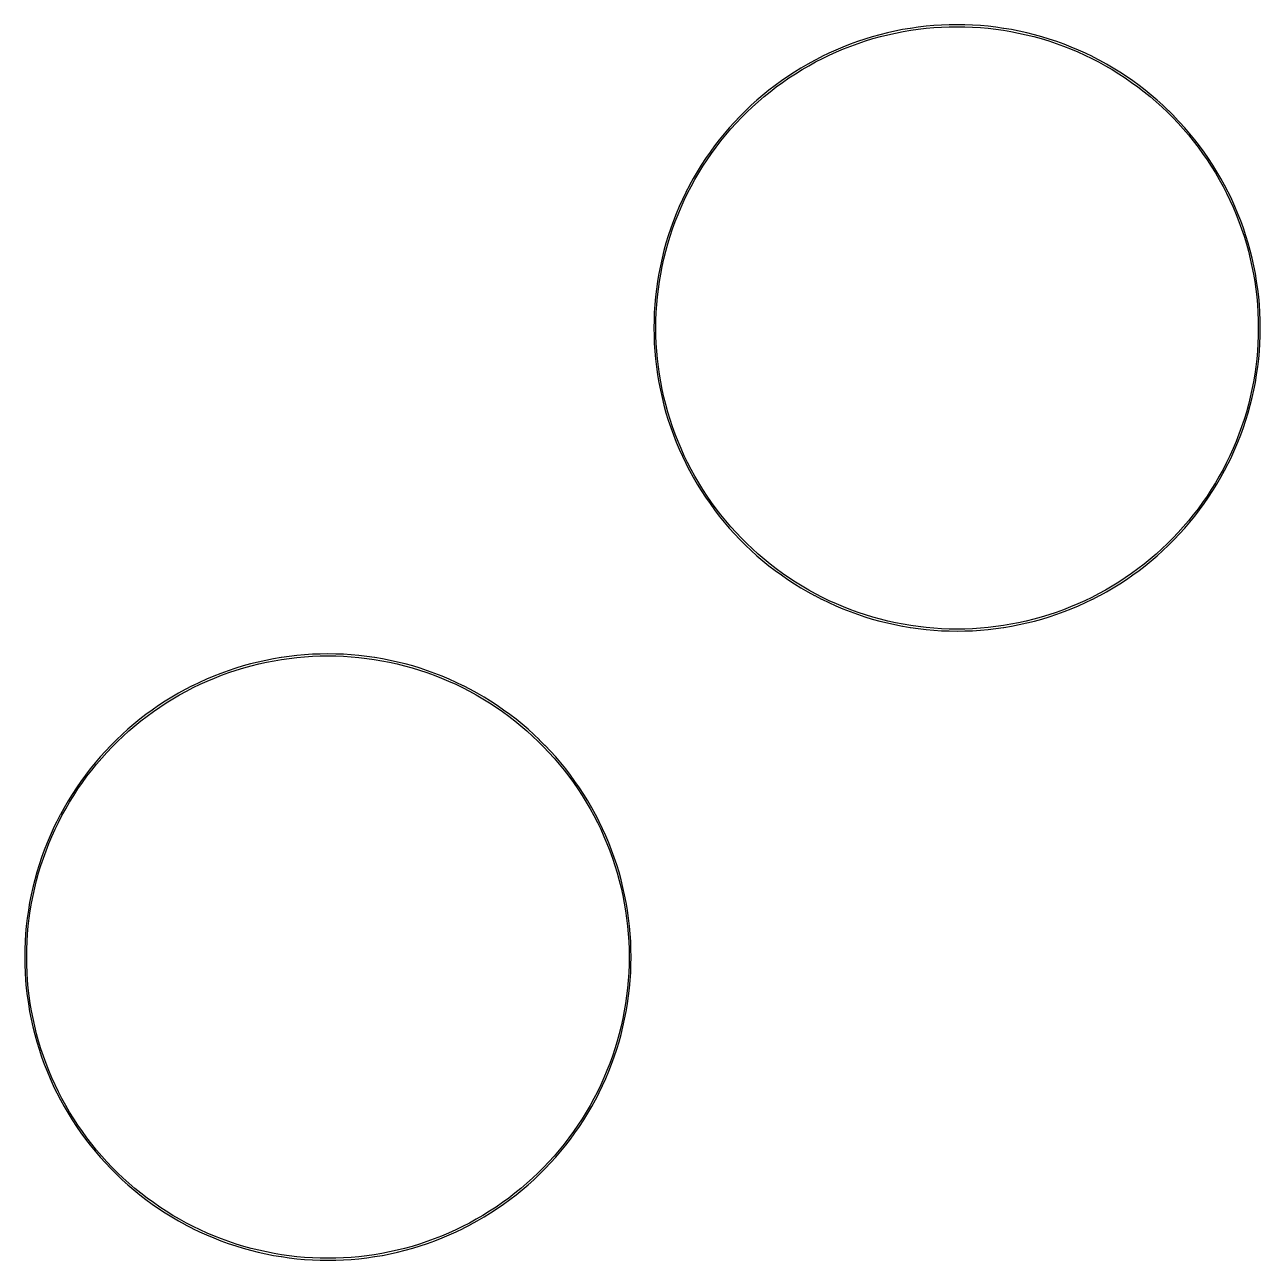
# Model space of a CAD drawing. Extents: x 5 to 45, y 9 to 138.
# Drawn here: x 25.06 to 31.3, y 53.65 to 59.88 of the extents above; entities that cross this region are included whole.
import ezdxf

# ---------------------------------------------------------------- set-up
doc = ezdxf.new("R2010")
doc.units = 0

msp = doc.modelspace()

# ---------------------------------------------------------------- linework, layer by layer
at = {"color": 34, "true_color": 0x008000}
for points in [[(29.72612, 59.88342, 0), (29.68701, 59.88189, 0), (29.64789, 59.87935, 0), (29.60877, 59.8758, 0), (29.56966, 59.87122, 0), (29.5308, 59.86564, 0), (29.52927, 59.86539, 0), (29.49066, 59.85904, 0), (29.45205, 59.85142, 0), (29.4137, 59.84279, 0), (29.3756, 59.83339, 0), (29.33775, 59.82298, 0), (29.30016, 59.81155, 0), (29.26282, 59.7991, 0), (29.22599, 59.78564, 0), (29.18941, 59.77141, 0), (29.15335, 59.75617, 0), (29.11753, 59.73992, 0), (29.08223, 59.7229, 0), (29.08085, 59.7222, 0), (29.04579, 59.70416, 0), (29.0115, 59.68511, 0), (28.97747, 59.6653, 0), (28.94419, 59.64473, 0), (28.91117, 59.62314, 0), (28.87892, 59.60078, 0), (28.84717, 59.57767, 0), (28.81618, 59.55379, 0), (28.7857, 59.5289, 0), (28.75573, 59.5035, 0), (28.72677, 59.47709, 0), (28.69832, 59.45016, 0), (28.66929, 59.42113, 0), (28.64236, 59.39268, 0), (28.61595, 59.36372, 0), (28.59055, 59.33375, 0), (28.56565, 59.30327, 0), (28.54178, 59.27228, 0), (28.51866, 59.24053, 0), (28.49631, 59.20827, 0), (28.47472, 59.17525, 0), (28.45415, 59.14198, 0), (28.43434, 59.10794, 0), (28.41529, 59.07365, 0), (28.41458, 59.07227, 0), (28.39725, 59.0386, 0), (28.39655, 59.03722, 0), (28.37953, 59.00192, 0), (28.36327, 58.9661, 0), (28.34803, 58.93003, 0), (28.33381, 58.89346, 0), (28.32035, 58.85663, 0), (28.3079, 58.81929, 0), (28.29647, 58.7817, 0), (28.28606, 58.74385, 0), (28.27666, 58.70575, 0), (28.26802, 58.6674, 0), (28.2604, 58.62879, 0), (28.25405, 58.59018, 0), (28.25381, 58.58865, 0), (28.24822, 58.54979, 0), (28.24365, 58.51067, 0), (28.2401, 58.47156, 0), (28.23756, 58.43244, 0), (28.23603, 58.39333, 0), (28.23552, 58.35396, 0), (28.23603, 58.31459, 0), (28.23756, 58.27547, 0), (28.2401, 58.23635, 0), (28.24365, 58.19724, 0), (28.24822, 58.15812, 0), (28.25381, 58.11926, 0), (28.25405, 58.11773, 0), (28.2604, 58.07912, 0), (28.26802, 58.04051, 0), (28.27666, 58.00216, 0), (28.28606, 57.96406, 0), (28.29647, 57.92621, 0), (28.3079, 57.88862, 0), (28.32035, 57.85128, 0), (28.33381, 57.81445, 0), (28.34803, 57.77788, 0), (28.36327, 57.74181, 0), (28.37953, 57.70599, 0), (28.39655, 57.67069, 0), (28.39725, 57.66931, 0), (28.41529, 57.63426, 0), (28.43434, 57.59997, 0), (28.45415, 57.56593, 0), (28.47472, 57.53266, 0), (28.49631, 57.49964, 0), (28.51866, 57.46738, 0), (28.54178, 57.43563, 0), (28.56565, 57.40464, 0), (28.59055, 57.37416, 0), (28.61595, 57.34419, 0), (28.64236, 57.31523, 0), (28.66929, 57.28678, 0), (28.69832, 57.25775, 0), (28.72677, 57.23082, 0), (28.75573, 57.20441, 0), (28.7857, 57.17901, 0), (28.81618, 57.15412, 0), (28.84717, 57.13024, 0), (28.87892, 57.10713, 0), (28.91117, 57.08477, 0), (28.94419, 57.06318, 0), (28.97747, 57.04261, 0), (29.0115, 57.0228, 0), (29.04579, 57.00375, 0), (29.04717, 57.00304, 0), (29.08085, 56.98571, 0), (29.08223, 56.98501, 0), (29.11753, 56.96799, 0), (29.15335, 56.95174, 0), (29.18941, 56.9365, 0), (29.22599, 56.92227, 0), (29.26282, 56.90881, 0), (29.30016, 56.89636, 0), (29.33775, 56.88493, 0), (29.3756, 56.87452, 0), (29.4137, 56.86512, 0), (29.45205, 56.85649, 0), (29.49066, 56.84887, 0), (29.49133, 56.84876, 0), (29.52927, 56.84252, 0), (29.5308, 56.84227, 0), (29.56966, 56.83669, 0), (29.60877, 56.83211, 0), (29.64789, 56.82856, 0), (29.68701, 56.82602, 0), (29.72612, 56.82449, 0), (29.76549, 56.82399, 0), (29.80486, 56.82449, 0), (29.84398, 56.82602, 0), (29.8831, 56.82856, 0), (29.92221, 56.83211, 0), (29.96133, 56.83669, 0), (30.00019, 56.84227, 0), (30.00172, 56.84252, 0), (30.03966, 56.84876, 0), (30.04033, 56.84887, 0), (30.07894, 56.85649, 0), (30.11729, 56.86512, 0), (30.15539, 56.87452, 0), (30.19324, 56.88493, 0), (30.23083, 56.89636, 0), (30.26817, 56.90881, 0), (30.305, 56.92227, 0), (30.34157, 56.9365, 0), (30.37764, 56.95174, 0), (30.41345, 56.96799, 0), (30.44876, 56.98501, 0), (30.45014, 56.98571, 0), (30.48381, 57.00304, 0), (30.48519, 57.00375, 0), (30.51948, 57.0228, 0), (30.55352, 57.04261, 0), (30.58679, 57.06318, 0), (30.61981, 57.08477, 0), (30.65207, 57.10713, 0), (30.68382, 57.13024, 0), (30.71481, 57.15412, 0), (30.74529, 57.17901, 0), (30.77526, 57.20441, 0), (30.80422, 57.23082, 0), (30.83266, 57.25775, 0), (30.83376, 57.25884, 0), (30.8617, 57.28678, 0), (30.88862, 57.31523, 0), (30.91504, 57.34419, 0), (30.94044, 57.37416, 0), (30.96533, 57.40464, 0), (30.98921, 57.43563, 0), (31.01232, 57.46738, 0), (31.03467, 57.49964, 0), (31.05626, 57.53266, 0), (31.07684, 57.56593, 0), (31.09665, 57.59997, 0), (31.1157, 57.63426, 0), (31.13373, 57.66931, 0), (31.13444, 57.67069, 0), (31.15146, 57.70599, 0), (31.16771, 57.74181, 0), (31.18295, 57.77788, 0), (31.19718, 57.81445, 0), (31.21064, 57.85128, 0), (31.22308, 57.88862, 0), (31.23451, 57.92621, 0), (31.24493, 57.96406, 0), (31.25433, 58.00216, 0), (31.26296, 58.04051, 0), (31.27058, 58.07912, 0), (31.27693, 58.11773, 0), (31.27717, 58.11926, 0), (31.28276, 58.15812, 0), (31.28733, 58.19724, 0), (31.29089, 58.23635, 0), (31.29343, 58.27547, 0), (31.29495, 58.31459, 0), (31.29546, 58.35396, 0), (31.29495, 58.39333, 0), (31.29343, 58.43244, 0), (31.29089, 58.47156, 0), (31.28733, 58.51067, 0), (31.28276, 58.54979, 0), (31.27717, 58.58865, 0), (31.27693, 58.59018, 0), (31.27058, 58.62879, 0), (31.26296, 58.6674, 0), (31.25433, 58.70575, 0), (31.24493, 58.74385, 0), (31.23451, 58.7817, 0), (31.22308, 58.81929, 0), (31.21064, 58.85663, 0), (31.19718, 58.89346, 0), (31.18295, 58.93003, 0), (31.16771, 58.9661, 0), (31.15146, 59.00192, 0), (31.13444, 59.03722, 0), (31.13373, 59.0386, 0), (31.1157, 59.07365, 0), (31.09665, 59.10794, 0), (31.07684, 59.14198, 0), (31.05626, 59.17525, 0), (31.03467, 59.20827, 0), (31.01232, 59.24053, 0), (30.98921, 59.27228, 0), (30.96533, 59.30327, 0), (30.94044, 59.33375, 0), (30.91504, 59.36372, 0), (30.88862, 59.39268, 0), (30.8617, 59.42113, 0), (30.8606, 59.42222, 0), (30.83377, 59.44905, 0), (30.83376, 59.44907, 0), (30.83266, 59.45016, 0), (30.80422, 59.47709, 0), (30.77526, 59.5035, 0), (30.74529, 59.5289, 0), (30.71481, 59.55379, 0), (30.68382, 59.57767, 0), (30.65207, 59.60078, 0), (30.61981, 59.62314, 0), (30.58679, 59.64473, 0), (30.55352, 59.6653, 0), (30.51948, 59.68511, 0), (30.48519, 59.70416, 0), (30.45014, 59.7222, 0), (30.44876, 59.7229, 0), (30.41345, 59.73992, 0), (30.37764, 59.75617, 0), (30.34157, 59.77141, 0), (30.305, 59.78564, 0), (30.26817, 59.7991, 0), (30.23083, 59.81155, 0), (30.19324, 59.82298, 0), (30.15539, 59.83339, 0), (30.11729, 59.84279, 0), (30.07894, 59.85142, 0), (30.04033, 59.85904, 0), (30.00172, 59.86539, 0), (30.00019, 59.86564, 0), (29.96133, 59.87122, 0), (29.92221, 59.8758, 0), (29.8831, 59.87935, 0), (29.84398, 59.88189, 0), (29.80486, 59.88342, 0), (29.76549, 59.88392, 0), (29.72612, 59.88342, 0)], [(29.84398, 56.83592, 0), (29.80486, 56.8344, 0), (29.76549, 56.83389, 0), (29.72612, 56.8344, 0), (29.68701, 56.83592, 0), (29.64789, 56.83846, 0), (29.60877, 56.84202, 0), (29.56966, 56.84659, 0), (29.53136, 56.8521, 0), (29.49372, 56.85829, 0), (29.45511, 56.86591, 0), (29.41676, 56.87454, 0), (29.37866, 56.88394, 0), (29.34081, 56.89436, 0), (29.30322, 56.90579, 0), (29.26588, 56.91823, 0), (29.22905, 56.93169, 0), (29.19248, 56.94592, 0), (29.15641, 56.96116, 0), (29.12059, 56.97741, 0), (29.0856, 56.99428, 0), (29.05162, 57.01176, 0), (29.01733, 57.03081, 0), (28.98329, 57.05062, 0), (28.95002, 57.0712, 0), (28.917, 57.09279, 0), (28.88474, 57.11514, 0), (28.85299, 57.13825, 0), (28.822, 57.16213, 0), (28.79152, 57.18702, 0), (28.76155, 57.21242, 0), (28.73259, 57.23884, 0), (28.70433, 57.26558, 0), (28.6773, 57.29261, 0), (28.65038, 57.32105, 0), (28.62396, 57.35001, 0), (28.59856, 57.37998, 0), (28.57367, 57.41046, 0), (28.54979, 57.44145, 0), (28.52668, 57.4732, 0), (28.50433, 57.50546, 0), (28.48274, 57.53848, 0), (28.46216, 57.57175, 0), (28.44235, 57.60579, 0), (28.4233, 57.64008, 0), (28.40582, 57.67406, 0), (28.38895, 57.70906, 0), (28.3727, 57.74487, 0), (28.35746, 57.78094, 0), (28.34323, 57.81751, 0), (28.32977, 57.85434, 0), (28.31732, 57.89168, 0), (28.30589, 57.92927, 0), (28.29548, 57.96712, 0), (28.28608, 58.00522, 0), (28.27745, 58.04357, 0), (28.26983, 58.08218, 0), (28.26364, 58.11982, 0), (28.25813, 58.15812, 0), (28.25356, 58.19724, 0), (28.25, 58.23635, 0), (28.24746, 58.27547, 0), (28.24594, 58.31459, 0), (28.24543, 58.35396, 0), (28.24594, 58.39333, 0), (28.24746, 58.43244, 0), (28.25, 58.47156, 0), (28.25356, 58.51067, 0), (28.25813, 58.54979, 0), (28.26364, 58.58809, 0), (28.26983, 58.62573, 0), (28.27745, 58.66434, 0), (28.28608, 58.70269, 0), (28.29548, 58.74079, 0), (28.30589, 58.77864, 0), (28.31732, 58.81623, 0), (28.32977, 58.85357, 0), (28.34323, 58.8904, 0), (28.35746, 58.92697, 0), (28.3727, 58.96304, 0), (28.38895, 58.99885, 0), (28.40582, 59.03385, 0), (28.4233, 59.06783, 0), (28.44235, 59.10212, 0), (28.46216, 59.13616, 0), (28.48274, 59.16943, 0), (28.50433, 59.20245, 0), (28.52668, 59.23471, 0), (28.54979, 59.26646, 0), (28.57367, 59.29745, 0), (28.59856, 59.32793, 0), (28.62396, 59.3579, 0), (28.65038, 59.38686, 0), (28.6773, 59.4153, 0), (28.67731, 59.41532, 0), (28.70414, 59.44215, 0), (28.73259, 59.46907, 0), (28.76155, 59.49549, 0), (28.79152, 59.52089, 0), (28.822, 59.54578, 0), (28.85299, 59.56966, 0), (28.88474, 59.59277, 0), (28.917, 59.61512, 0), (28.95002, 59.63671, 0), (28.98329, 59.65729, 0), (29.01733, 59.6771, 0), (29.05162, 59.69615, 0), (29.0856, 59.71363, 0), (29.12059, 59.7305, 0), (29.15641, 59.74675, 0), (29.19248, 59.76199, 0), (29.22905, 59.77622, 0), (29.26588, 59.78968, 0), (29.30322, 59.80212, 0), (29.34081, 59.81355, 0), (29.37866, 59.82397, 0), (29.41676, 59.83337, 0), (29.45511, 59.842, 0), (29.49372, 59.84962, 0), (29.53136, 59.85581, 0), (29.56966, 59.86132, 0), (29.60877, 59.86589, 0), (29.64789, 59.86945, 0), (29.68701, 59.87199, 0), (29.72612, 59.87351, 0), (29.76549, 59.87402, 0), (29.80486, 59.87351, 0), (29.84398, 59.87199, 0), (29.8831, 59.86945, 0), (29.92221, 59.86589, 0), (29.96133, 59.86132, 0), (29.99963, 59.85581, 0), (30.03727, 59.84962, 0), (30.07587, 59.842, 0), (30.11423, 59.83337, 0), (30.15233, 59.82397, 0), (30.19017, 59.81355, 0), (30.22777, 59.80212, 0), (30.2651, 59.78968, 0), (30.30193, 59.77622, 0), (30.33851, 59.76199, 0), (30.37458, 59.74675, 0), (30.41039, 59.7305, 0), (30.44539, 59.71363, 0), (30.47937, 59.69615, 0), (30.51366, 59.6771, 0), (30.5477, 59.65729, 0), (30.58097, 59.63671, 0), (30.61399, 59.61512, 0), (30.64625, 59.59277, 0), (30.678, 59.56966, 0), (30.70899, 59.54578, 0), (30.73947, 59.52089, 0), (30.76944, 59.49549, 0), (30.79839, 59.46907, 0), (30.82684, 59.44215, 0), (30.85369, 59.4153, 0), (30.88061, 59.38686, 0), (30.90703, 59.3579, 0), (30.93243, 59.32793, 0), (30.95732, 59.29745, 0), (30.98119, 59.26646, 0), (31.00431, 59.23471, 0), (31.02666, 59.20245, 0), (31.04825, 59.16943, 0), (31.06882, 59.13616, 0), (31.08864, 59.10212, 0), (31.10769, 59.06783, 0), (31.12517, 59.03386, 0), (31.14203, 58.99885, 0), (31.15829, 58.96304, 0), (31.17353, 58.92697, 0), (31.18775, 58.8904, 0), (31.20122, 58.85357, 0), (31.21366, 58.81623, 0), (31.22509, 58.77864, 0), (31.23551, 58.74079, 0), (31.2449, 58.70269, 0), (31.25354, 58.66434, 0), (31.26116, 58.62573, 0), (31.26735, 58.58809, 0), (31.27286, 58.54979, 0), (31.27743, 58.51067, 0), (31.28098, 58.47156, 0), (31.28352, 58.43244, 0), (31.28505, 58.39333, 0), (31.28556, 58.35396, 0), (31.28505, 58.31459, 0), (31.28352, 58.27547, 0), (31.28098, 58.23635, 0), (31.27743, 58.19724, 0), (31.27286, 58.15812, 0), (31.26735, 58.11982, 0), (31.26116, 58.08218, 0), (31.25354, 58.04357, 0), (31.2449, 58.00522, 0), (31.23551, 57.96712, 0), (31.22509, 57.92927, 0), (31.21366, 57.89168, 0), (31.20122, 57.85434, 0), (31.18775, 57.81751, 0), (31.17353, 57.78094, 0), (31.15829, 57.74487, 0), (31.14203, 57.70906, 0), (31.12517, 57.67405, 0), (31.10769, 57.64008, 0), (31.08864, 57.60579, 0), (31.06882, 57.57175, 0), (31.04825, 57.53848, 0), (31.02666, 57.50546, 0), (31.00431, 57.4732, 0), (30.98119, 57.44145, 0), (30.95732, 57.41046, 0), (30.93243, 57.37998, 0), (30.90703, 57.35001, 0), (30.88061, 57.32105, 0), (30.85369, 57.29261, 0), (30.82684, 57.26576, 0), (30.79839, 57.23884, 0), (30.76944, 57.21242, 0), (30.73947, 57.18702, 0), (30.70899, 57.16213, 0), (30.678, 57.13825, 0), (30.64625, 57.11514, 0), (30.61399, 57.09279, 0), (30.58097, 57.0712, 0), (30.5477, 57.05062, 0), (30.51366, 57.03081, 0), (30.47937, 57.01176, 0), (30.44539, 56.99428, 0), (30.41039, 56.97741, 0), (30.37458, 56.96116, 0), (30.33851, 56.94592, 0), (30.30193, 56.93169, 0), (30.2651, 56.91823, 0), (30.22777, 56.90579, 0), (30.19017, 56.89436, 0), (30.15233, 56.88394, 0), (30.11423, 56.87454, 0), (30.07587, 56.86591, 0), (30.03727, 56.85829, 0), (29.99963, 56.8521, 0), (29.96133, 56.84659, 0), (29.92221, 56.84202, 0), (29.8831, 56.83846, 0), (29.84398, 56.83592, 0)], [(26.55112, 56.70842, 0), (26.51201, 56.70689, 0), (26.47289, 56.70435, 0), (26.43378, 56.7008, 0), (26.39466, 56.69622, 0), (26.3558, 56.69064, 0), (26.35427, 56.69039, 0), (26.31566, 56.68404, 0), (26.27705, 56.67642, 0), (26.2387, 56.66779, 0), (26.2006, 56.65839, 0), (26.16275, 56.64798, 0), (26.12516, 56.63655, 0), (26.08782, 56.6241, 0), (26.05099, 56.61064, 0), (26.01441, 56.59641, 0), (25.97835, 56.58117, 0), (25.94253, 56.56492, 0), (25.90723, 56.5479, 0), (25.90585, 56.5472, 0), (25.87079, 56.52916, 0), (25.8365, 56.51011, 0), (25.80247, 56.4903, 0), (25.76919, 56.46973, 0), (25.73617, 56.44814, 0), (25.70392, 56.42578, 0), (25.67217, 56.40267, 0), (25.64118, 56.37879, 0), (25.6107, 56.3539, 0), (25.58073, 56.3285, 0), (25.55177, 56.30209, 0), (25.52332, 56.27516, 0), (25.49429, 56.24613, 0), (25.46736, 56.21768, 0), (25.44095, 56.18872, 0), (25.41555, 56.15875, 0), (25.39065, 56.12827, 0), (25.36678, 56.09728, 0), (25.34366, 56.06553, 0), (25.32131, 56.03327, 0), (25.29972, 56.00025, 0), (25.27915, 55.96698, 0), (25.25934, 55.93294, 0), (25.24029, 55.89865, 0), (25.23958, 55.89727, 0), (25.22225, 55.8636, 0), (25.22155, 55.86222, 0), (25.20453, 55.82692, 0), (25.18827, 55.7911, 0), (25.17303, 55.75503, 0), (25.15881, 55.71846, 0), (25.14535, 55.68163, 0), (25.1329, 55.64429, 0), (25.12147, 55.6067, 0), (25.11106, 55.56885, 0), (25.10166, 55.53075, 0), (25.09302, 55.4924, 0), (25.0854, 55.45379, 0), (25.07905, 55.41518, 0), (25.07881, 55.41365, 0), (25.07322, 55.37479, 0), (25.06865, 55.33567, 0), (25.0651, 55.29656, 0), (25.06256, 55.25744, 0), (25.06103, 55.21833, 0), (25.06052, 55.17896, 0), (25.06103, 55.13959, 0), (25.06256, 55.10047, 0), (25.0651, 55.06135, 0), (25.06865, 55.02224, 0), (25.07322, 54.98312, 0), (25.07881, 54.94426, 0), (25.07905, 54.94273, 0), (25.0854, 54.90412, 0), (25.09302, 54.86551, 0), (25.10166, 54.82716, 0), (25.11106, 54.78906, 0), (25.12147, 54.75121, 0), (25.1329, 54.71362, 0), (25.14535, 54.67628, 0), (25.15881, 54.63945, 0), (25.17303, 54.60288, 0), (25.18827, 54.56681, 0), (25.20453, 54.53099, 0), (25.22155, 54.49569, 0), (25.22225, 54.49431, 0), (25.24029, 54.45926, 0), (25.25934, 54.42497, 0), (25.27915, 54.39093, 0), (25.29972, 54.35766, 0), (25.32131, 54.32464, 0), (25.34366, 54.29238, 0), (25.36678, 54.26063, 0), (25.39065, 54.22964, 0), (25.41555, 54.19916, 0), (25.44095, 54.16919, 0), (25.46736, 54.14023, 0), (25.49429, 54.11178, 0), (25.52332, 54.08275, 0), (25.55177, 54.05582, 0), (25.58073, 54.02941, 0), (25.6107, 54.00401, 0), (25.64118, 53.97912, 0), (25.67217, 53.95524, 0), (25.70392, 53.93213, 0), (25.73617, 53.90977, 0), (25.76919, 53.88818, 0), (25.80247, 53.86761, 0), (25.8365, 53.8478, 0), (25.87079, 53.82875, 0), (25.87217, 53.82804, 0), (25.90585, 53.81071, 0), (25.90723, 53.81001, 0), (25.94253, 53.79299, 0), (25.97835, 53.77674, 0), (26.01441, 53.7615, 0), (26.05099, 53.74727, 0), (26.08782, 53.73381, 0), (26.12516, 53.72136, 0), (26.16275, 53.70993, 0), (26.2006, 53.69952, 0), (26.2387, 53.69012, 0), (26.27705, 53.68149, 0), (26.31566, 53.67387, 0), (26.31633, 53.67376, 0), (26.35427, 53.66752, 0), (26.3558, 53.66727, 0), (26.39466, 53.66169, 0), (26.43378, 53.65711, 0), (26.47289, 53.65356, 0), (26.51201, 53.65102, 0), (26.55112, 53.64949, 0), (26.59049, 53.64899, 0), (26.62986, 53.64949, 0), (26.66898, 53.65102, 0), (26.7081, 53.65356, 0), (26.74721, 53.65711, 0), (26.78633, 53.66169, 0), (26.82519, 53.66727, 0), (26.82672, 53.66752, 0), (26.86466, 53.67376, 0), (26.86533, 53.67387, 0), (26.90394, 53.68149, 0), (26.94229, 53.69012, 0), (26.98039, 53.69952, 0), (27.01824, 53.70993, 0), (27.05583, 53.72136, 0), (27.09317, 53.73381, 0), (27.13, 53.74727, 0), (27.16657, 53.7615, 0), (27.20264, 53.77674, 0), (27.23845, 53.79299, 0), (27.27376, 53.81001, 0), (27.27514, 53.81071, 0), (27.30881, 53.82804, 0), (27.31019, 53.82875, 0), (27.34448, 53.8478, 0), (27.37852, 53.86761, 0), (27.41179, 53.88818, 0), (27.44481, 53.90977, 0), (27.47707, 53.93213, 0), (27.50882, 53.95524, 0), (27.53981, 53.97912, 0), (27.57029, 54.00401, 0), (27.60026, 54.02941, 0), (27.62922, 54.05582, 0), (27.65766, 54.08275, 0), (27.65876, 54.08384, 0), (27.6867, 54.11178, 0), (27.71362, 54.14023, 0), (27.74004, 54.16919, 0), (27.76544, 54.19916, 0), (27.79033, 54.22964, 0), (27.81421, 54.26063, 0), (27.83732, 54.29238, 0), (27.85967, 54.32464, 0), (27.88126, 54.35766, 0), (27.90184, 54.39093, 0), (27.92165, 54.42497, 0), (27.9407, 54.45926, 0), (27.95873, 54.49431, 0), (27.95944, 54.49569, 0), (27.97646, 54.53099, 0), (27.99271, 54.56681, 0), (28.00795, 54.60288, 0), (28.02218, 54.63945, 0), (28.03564, 54.67628, 0), (28.04808, 54.71362, 0), (28.05951, 54.75121, 0), (28.06993, 54.78906, 0), (28.07933, 54.82716, 0), (28.08796, 54.86551, 0), (28.09558, 54.90412, 0), (28.10193, 54.94273, 0), (28.10217, 54.94426, 0), (28.10776, 54.98312, 0), (28.11233, 55.02224, 0), (28.11589, 55.06135, 0), (28.11843, 55.10047, 0), (28.11995, 55.13959, 0), (28.12046, 55.17896, 0), (28.11995, 55.21833, 0), (28.11843, 55.25744, 0), (28.11589, 55.29656, 0), (28.11233, 55.33567, 0), (28.10776, 55.37479, 0), (28.10217, 55.41365, 0), (28.10193, 55.41518, 0), (28.09558, 55.45379, 0), (28.08796, 55.4924, 0), (28.07933, 55.53075, 0), (28.06993, 55.56885, 0), (28.05951, 55.6067, 0), (28.04808, 55.64429, 0), (28.03564, 55.68163, 0), (28.02218, 55.71846, 0), (28.00795, 55.75503, 0), (27.99271, 55.7911, 0), (27.97646, 55.82692, 0), (27.95944, 55.86222, 0), (27.95873, 55.8636, 0), (27.9407, 55.89865, 0), (27.92165, 55.93294, 0), (27.90184, 55.96698, 0), (27.88126, 56.00025, 0), (27.85967, 56.03327, 0), (27.83732, 56.06553, 0), (27.81421, 56.09728, 0), (27.79033, 56.12827, 0), (27.76544, 56.15875, 0), (27.74004, 56.18872, 0), (27.71362, 56.21768, 0), (27.6867, 56.24613, 0), (27.6856, 56.24722, 0), (27.65877, 56.27405, 0), (27.65876, 56.27407, 0), (27.65766, 56.27516, 0), (27.62922, 56.30209, 0), (27.60026, 56.3285, 0), (27.57029, 56.3539, 0), (27.53981, 56.37879, 0), (27.50882, 56.40267, 0), (27.47707, 56.42578, 0), (27.44481, 56.44814, 0), (27.41179, 56.46973, 0), (27.37852, 56.4903, 0), (27.34448, 56.51011, 0), (27.31019, 56.52916, 0), (27.27514, 56.5472, 0), (27.27376, 56.5479, 0), (27.23845, 56.56492, 0), (27.20264, 56.58117, 0), (27.16657, 56.59641, 0), (27.13, 56.61064, 0), (27.09317, 56.6241, 0), (27.05583, 56.63655, 0), (27.01824, 56.64798, 0), (26.98039, 56.65839, 0), (26.94229, 56.66779, 0), (26.90394, 56.67642, 0), (26.86533, 56.68404, 0), (26.82672, 56.69039, 0), (26.82519, 56.69064, 0), (26.78633, 56.69622, 0), (26.74721, 56.7008, 0), (26.7081, 56.70435, 0), (26.66898, 56.70689, 0), (26.62986, 56.70842, 0), (26.59049, 56.70892, 0), (26.55112, 56.70842, 0)], [(26.66898, 53.66092, 0), (26.62986, 53.6594, 0), (26.59049, 53.65889, 0), (26.55112, 53.6594, 0), (26.51201, 53.66092, 0), (26.47289, 53.66346, 0), (26.43378, 53.66702, 0), (26.39466, 53.67159, 0), (26.35636, 53.6771, 0), (26.31872, 53.68329, 0), (26.28011, 53.69091, 0), (26.24176, 53.69954, 0), (26.20366, 53.70894, 0), (26.16581, 53.71936, 0), (26.12822, 53.73079, 0), (26.09088, 53.74323, 0), (26.05405, 53.75669, 0), (26.01748, 53.77092, 0), (25.98141, 53.78616, 0), (25.94559, 53.80241, 0), (25.9106, 53.81928, 0), (25.87662, 53.83676, 0), (25.84233, 53.85581, 0), (25.80829, 53.87562, 0), (25.77502, 53.8962, 0), (25.742, 53.91779, 0), (25.70974, 53.94014, 0), (25.67799, 53.96325, 0), (25.647, 53.98713, 0), (25.61652, 54.01202, 0), (25.58655, 54.03742, 0), (25.55759, 54.06384, 0), (25.52933, 54.09058, 0), (25.5023, 54.11761, 0), (25.47538, 54.14605, 0), (25.44896, 54.17501, 0), (25.42356, 54.20498, 0), (25.39867, 54.23546, 0), (25.37479, 54.26645, 0), (25.35168, 54.2982, 0), (25.32933, 54.33046, 0), (25.30774, 54.36348, 0), (25.28716, 54.39675, 0), (25.26735, 54.43079, 0), (25.2483, 54.46508, 0), (25.23082, 54.49906, 0), (25.21395, 54.53406, 0), (25.1977, 54.56987, 0), (25.18246, 54.60594, 0), (25.16823, 54.64251, 0), (25.15477, 54.67934, 0), (25.14232, 54.71668, 0), (25.13089, 54.75427, 0), (25.12048, 54.79212, 0), (25.11108, 54.83022, 0), (25.10245, 54.86857, 0), (25.09483, 54.90718, 0), (25.08864, 54.94482, 0), (25.08313, 54.98312, 0), (25.07856, 55.02224, 0), (25.075, 55.06135, 0), (25.07246, 55.10047, 0), (25.07094, 55.13959, 0), (25.07043, 55.17896, 0), (25.07094, 55.21833, 0), (25.07246, 55.25744, 0), (25.075, 55.29656, 0), (25.07856, 55.33567, 0), (25.08313, 55.37479, 0), (25.08864, 55.41309, 0), (25.09483, 55.45073, 0), (25.10245, 55.48934, 0), (25.11108, 55.52769, 0), (25.12048, 55.56579, 0), (25.13089, 55.60364, 0), (25.14232, 55.64123, 0), (25.15477, 55.67857, 0), (25.16823, 55.7154, 0), (25.18246, 55.75197, 0), (25.1977, 55.78804, 0), (25.21395, 55.82385, 0), (25.23082, 55.85885, 0), (25.2483, 55.89283, 0), (25.26735, 55.92712, 0), (25.28716, 55.96116, 0), (25.30774, 55.99443, 0), (25.32933, 56.02745, 0), (25.35168, 56.05971, 0), (25.37479, 56.09146, 0), (25.39867, 56.12245, 0), (25.42356, 56.15293, 0), (25.44896, 56.1829, 0), (25.47538, 56.21186, 0), (25.5023, 56.2403, 0), (25.50231, 56.24032, 0), (25.52914, 56.26715, 0), (25.55759, 56.29407, 0), (25.58655, 56.32049, 0), (25.61652, 56.34589, 0), (25.647, 56.37078, 0), (25.67799, 56.39466, 0), (25.70974, 56.41777, 0), (25.742, 56.44012, 0), (25.77502, 56.46171, 0), (25.80829, 56.48229, 0), (25.84233, 56.5021, 0), (25.87662, 56.52115, 0), (25.9106, 56.53863, 0), (25.94559, 56.5555, 0), (25.98141, 56.57175, 0), (26.01748, 56.58699, 0), (26.05405, 56.60122, 0), (26.09088, 56.61468, 0), (26.12822, 56.62712, 0), (26.16581, 56.63855, 0), (26.20366, 56.64897, 0), (26.24176, 56.65837, 0), (26.28011, 56.667, 0), (26.31872, 56.67462, 0), (26.35636, 56.68081, 0), (26.39466, 56.68632, 0), (26.43378, 56.69089, 0), (26.47289, 56.69445, 0), (26.51201, 56.69699, 0), (26.55112, 56.69851, 0), (26.59049, 56.69902, 0), (26.62986, 56.69851, 0), (26.66898, 56.69699, 0), (26.7081, 56.69445, 0), (26.74721, 56.69089, 0), (26.78633, 56.68632, 0), (26.82463, 56.68081, 0), (26.86227, 56.67462, 0), (26.90087, 56.667, 0), (26.93923, 56.65837, 0), (26.97733, 56.64897, 0), (27.01517, 56.63855, 0), (27.05277, 56.62712, 0), (27.0901, 56.61468, 0), (27.12693, 56.60122, 0), (27.16351, 56.58699, 0), (27.19958, 56.57175, 0), (27.23539, 56.5555, 0), (27.27039, 56.53863, 0), (27.30437, 56.52115, 0), (27.33866, 56.5021, 0), (27.3727, 56.48229, 0), (27.40597, 56.46171, 0), (27.43899, 56.44012, 0), (27.47125, 56.41777, 0), (27.503, 56.39466, 0), (27.53399, 56.37078, 0), (27.56447, 56.34589, 0), (27.59444, 56.32049, 0), (27.62339, 56.29407, 0), (27.65184, 56.26715, 0), (27.67869, 56.2403, 0), (27.70561, 56.21186, 0), (27.73203, 56.1829, 0), (27.75743, 56.15293, 0), (27.78232, 56.12245, 0), (27.80619, 56.09146, 0), (27.82931, 56.05971, 0), (27.85166, 56.02745, 0), (27.87325, 55.99443, 0), (27.89382, 55.96116, 0), (27.91364, 55.92712, 0), (27.93269, 55.89283, 0), (27.95017, 55.85886, 0), (27.96703, 55.82385, 0), (27.98329, 55.78804, 0), (27.99853, 55.75197, 0), (28.01275, 55.7154, 0), (28.02622, 55.67857, 0), (28.03866, 55.64123, 0), (28.05009, 55.60364, 0), (28.06051, 55.56579, 0), (28.0699, 55.52769, 0), (28.07854, 55.48934, 0), (28.08616, 55.45073, 0), (28.09235, 55.41309, 0), (28.09786, 55.37479, 0), (28.10243, 55.33567, 0), (28.10598, 55.29656, 0), (28.10852, 55.25744, 0), (28.11005, 55.21833, 0), (28.11056, 55.17896, 0), (28.11005, 55.13959, 0), (28.10852, 55.10047, 0), (28.10598, 55.06135, 0), (28.10243, 55.02224, 0), (28.09786, 54.98312, 0), (28.09235, 54.94482, 0), (28.08616, 54.90718, 0), (28.07854, 54.86857, 0), (28.0699, 54.83022, 0), (28.06051, 54.79212, 0), (28.05009, 54.75427, 0), (28.03866, 54.71668, 0), (28.02622, 54.67934, 0), (28.01275, 54.64251, 0), (27.99853, 54.60594, 0), (27.98329, 54.56987, 0), (27.96703, 54.53406, 0), (27.95017, 54.49905, 0), (27.93269, 54.46508, 0), (27.91364, 54.43079, 0), (27.89382, 54.39675, 0), (27.87325, 54.36348, 0), (27.85166, 54.33046, 0), (27.82931, 54.2982, 0), (27.80619, 54.26645, 0), (27.78232, 54.23546, 0), (27.75743, 54.20498, 0), (27.73203, 54.17501, 0), (27.70561, 54.14605, 0), (27.67869, 54.11761, 0), (27.65184, 54.09076, 0), (27.62339, 54.06384, 0), (27.59444, 54.03742, 0), (27.56447, 54.01202, 0), (27.53399, 53.98713, 0), (27.503, 53.96325, 0), (27.47125, 53.94014, 0), (27.43899, 53.91779, 0), (27.40597, 53.8962, 0), (27.3727, 53.87562, 0), (27.33866, 53.85581, 0), (27.30437, 53.83676, 0), (27.27039, 53.81928, 0), (27.23539, 53.80241, 0), (27.19958, 53.78616, 0), (27.16351, 53.77092, 0), (27.12693, 53.75669, 0), (27.0901, 53.74323, 0), (27.05277, 53.73079, 0), (27.01517, 53.71936, 0), (26.97733, 53.70894, 0), (26.93923, 53.69954, 0), (26.90087, 53.69091, 0), (26.86227, 53.68329, 0), (26.82463, 53.6771, 0), (26.78633, 53.67159, 0), (26.74721, 53.66702, 0), (26.7081, 53.66346, 0), (26.66898, 53.66092, 0)]]:
    msp.add_polyline3d(points, close=True, dxfattribs=at)

doc.saveas('drawing.dxf')
